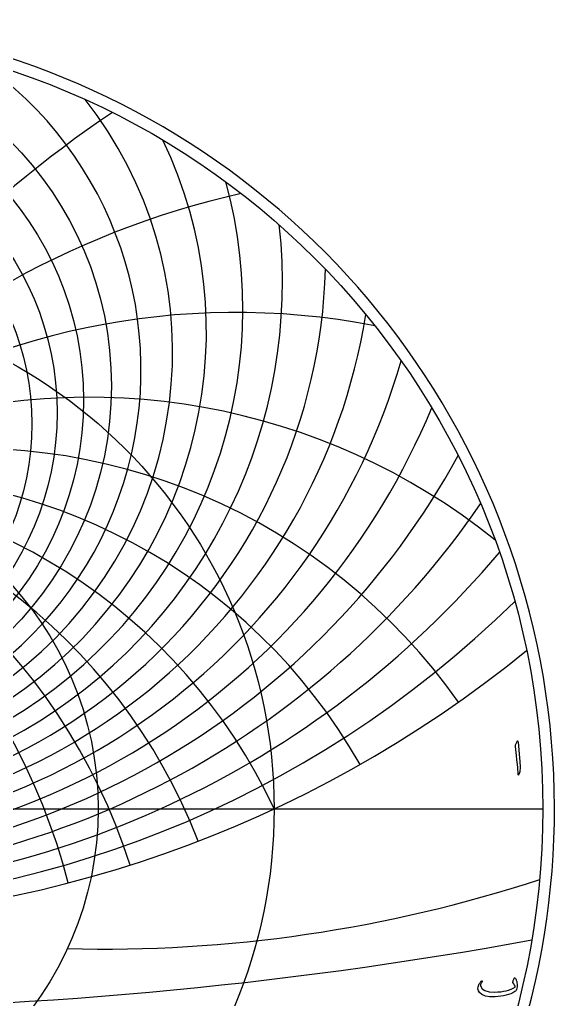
# Model space of a CAD drawing. Header units: millimetres. Extents: x -80 to 80, y -80 to 82.
# Drawn here: x 25.9 to 80.4, y -19.4 to 80.3 of the extents above; entities that cross this region are included whole.
import ezdxf

# ---------------------------------------------------------------- set-up
doc = ezdxf.new("R2010")
doc.units = ezdxf.units.MM
for name, color, linetype in [('CUT_OUTER', 1, 'Continuous'), ('ENGRAVE', 7, 'Continuous'), ('ENGRAVE_FINE', 8, 'Continuous'), ('TEXT', 5, 'Continuous')]:
    doc.layers.add(name, color=color, linetype=linetype)

msp = doc.modelspace()

# ---------------------------------------------------------------- linework, layer by layer
at = {"layer": 'CUT_OUTER'}
msp.add_arc((-0.0002, -0.0002), 80.3699, 149.413866, 87.803582, dxfattribs=at)
at = {"layer": 'ENGRAVE'}
msp.add_lwpolyline([(-79.2, 0), (79.2, 0)], dxfattribs=at)
for centre, radius in [((0, 0), 79.2), ((0, 41.5908), 32.4494), ((0, 0), 51.8435), ((0, 0), 33.9362)]:
    msp.add_circle(centre, radius, dxfattribs=at)
for centre, radius, start, end in [((0, 50.927), 48.6634, 164.663432, 15.336568), ((0, 68.9515), 73.4873, 202.52382, 337.47618), ((0, -24.175), 57.203, 25, 155), ((0, -24.175), 57.203, 25, 155), ((0, 111.1787), 122.6721, 230.794386, 309.205614), ((34.4562, 128.5923), 142.8669, 268.537369, 288.113049)]:
    msp.add_arc(centre, radius, start, end, dxfattribs=at)
at = {"layer": 'ENGRAVE_FINE'}
for centre, radius in [((0, 43.0375), 35.2894), ((0, 40.3051), 29.7574), ((0, 39.1628), 27.1938)]:
    msp.add_circle(centre, radius, dxfattribs=at)
for centre, radius, start, end in [((0, 44.6662), 38.3007, 124.768643, 55.231357), ((0, 46.5024), 41.5104, 141.807745, 38.192255), ((99.0784, -24.175), 114.4059, 123.832821, 173.200918), ((99.0784, -24.175), 114.4059, 123.832821, 173.200918), ((0, 48.5767), 44.9514, 154.322624, 25.677376), ((68.1718, -24.175), 88.992, 102.77245, 170.773567), ((68.1718, -24.175), 88.992, 102.77245, 170.773567), ((0, 53.5999), 52.695, 173.668859, 6.331141), ((0, 56.6539), 57.1063, 181.754826, 358.245174), ((0, 60.1626), 61.973, 189.16365, 350.83635), ((47.999, -24.175), 74.6732, 79.114735, 168.195695), ((47.999, -24.175), 74.6732, 79.114735, 168.195695), ((0, 64.2207), 67.3916, 196.051023, 343.948977), ((-33.0261, -24.175), 66.0523, 14.587882, 128.690572), ((-33.0261, -24.175), 66.0523, 14.587882, 128.690572), ((33.0261, -24.175), 66.0523, 51.309428, 165.412118), ((33.0261, -24.175), 66.0523, 51.309428, 165.412118), ((-20.8202, -24.175), 60.8741, 17.647457, 144.863094), ((-20.8202, -24.175), 60.8741, 17.647457, 144.863094), ((0, 74.5185), 80.4253, 208.658993, 331.341007), ((20.8202, -24.175), 60.8741, 35.136906, 162.352543), ((20.8202, -24.175), 60.8741, 35.136906, 162.352543), ((-10.0864, -24.175), 58.0854, 21.075864, 150.400641), ((-10.0864, -24.175), 58.0854, 21.075864, 150.400641), ((10.0864, -24.175), 58.0854, 29.599359, 158.924136), ((10.0864, -24.175), 58.0854, 29.599359, 158.924136), ((0, 81.1431), 88.4293, 214.513993, 325.486007), ((0, 89.133), 97.8086, 220.132937, 319.867063), ((0, 98.9277), 109.0051, 225.550488, 314.449512), ((0, 413.6059), 434.0276, 259.637891, 280.362109)]:
    msp.add_arc(centre, radius, start, end, dxfattribs=at)
at = {"layer": 'TEXT'}
for points in [[(76.5414, 6.7923), (76.5892, 6.8847), (76.6276, 6.9172), (76.6566, 6.8897), (76.6763, 6.8023), (76.7912, 5.5782), (76.8596, 4.827), (76.8749, 4.2268), (76.8371, 3.7778), (76.7462, 3.4799), (76.7297, 3.4555), (76.715, 3.4424), (76.7022, 3.4405), (76.6913, 3.4499), (76.6825, 3.4646), (76.6763, 3.4836), (76.6725, 3.507), (76.6713, 3.5348), (76.6713, 3.7512), (76.6613, 3.9807), (76.6413, 4.2234), (76.6113, 4.4791), (76.6048, 4.5459), (76.5851, 4.7264), (76.5523, 5.0206), (76.5064, 5.4284), (76.3965, 6.3327), (76.394, 6.3807), (76.3965, 6.4251), (76.404, 6.4657), (76.4165, 6.5025)], [(76.371, -17.2395), (76.4046, -17.2816), (76.4354, -17.3281), (76.4633, -17.379), (76.4885, -17.4343), (76.5108, -17.4936), (76.5303, -17.5567), (76.547, -17.6235), (76.5609, -17.6941), (76.579, -17.8359), (76.5834, -17.9764), (76.574, -18.1157), (76.5509, -18.2537), (76.5159, -18.3767), (76.471, -18.476), (76.416, -18.5516), (76.3511, -18.6034), (76.145, -18.7124), (75.9264, -18.8095), (75.6953, -18.8947), (75.4518, -18.9681), (75.1957, -19.029), (74.9272, -19.0768), (74.6461, -19.1115), (74.3526, -19.133), (73.8024, -19.1274), (73.3509, -19.0506), (72.998, -18.9026), (72.7439, -18.6833), (72.6396, -18.5119), (72.5915, -18.3274), (72.5996, -18.1297), (72.6639, -17.9189), (72.6856, -17.8735), (72.7108, -17.8271), (72.7393, -17.7798), (72.7713, -17.7316), (72.8068, -17.6824), (72.8456, -17.6323), (72.888, -17.5812), (72.9337, -17.5292), (72.949, -17.5146), (72.9649, -17.5055), (72.9815, -17.5021), (72.9987, -17.5043), (73.0102, -17.5086), (73.0199, -17.5168), (73.0277, -17.5286), (73.0336, -17.5442), (73.0364, -17.5589), (73.0349, -17.573), (73.0289, -17.5864), (73.0186, -17.5992), (72.9759, -17.6501), (72.9375, -17.7029), (72.9034, -17.7575), (72.8738, -17.814), (72.8535, -17.868), (72.8425, -17.9202), (72.841, -17.9705), (72.8488, -18.0189), (73.0049, -18.3015), (73.2984, -18.4997), (73.7293, -18.6137), (74.2976, -18.6434), (74.6101, -18.6314), (74.9078, -18.6053), (75.1909, -18.5652), (75.4592, -18.511), (75.7133, -18.4428), (75.9532, -18.3605), (76.1792, -18.2641), (76.391, -18.1538), (76.3704, -18.0507), (76.3236, -17.9364), (76.2505, -17.8109), (76.1512, -17.6741), (76.1481, -17.661), (76.1487, -17.6367), (76.1531, -17.6011), (76.1612, -17.5542), (76.1634, -17.5495), (76.165, -17.5455), (76.1659, -17.542), (76.1662, -17.5392), (76.1824, -17.4755), (76.2062, -17.4043), (76.2374, -17.3257), (76.2761, -17.2395), (76.2933, -17.2132), (76.3148, -17.2045), (76.3408, -17.2132), (76.371, -17.2395)]]:
    msp.add_lwpolyline(points, close=True, dxfattribs=at)

doc.saveas('drawing.dxf')
